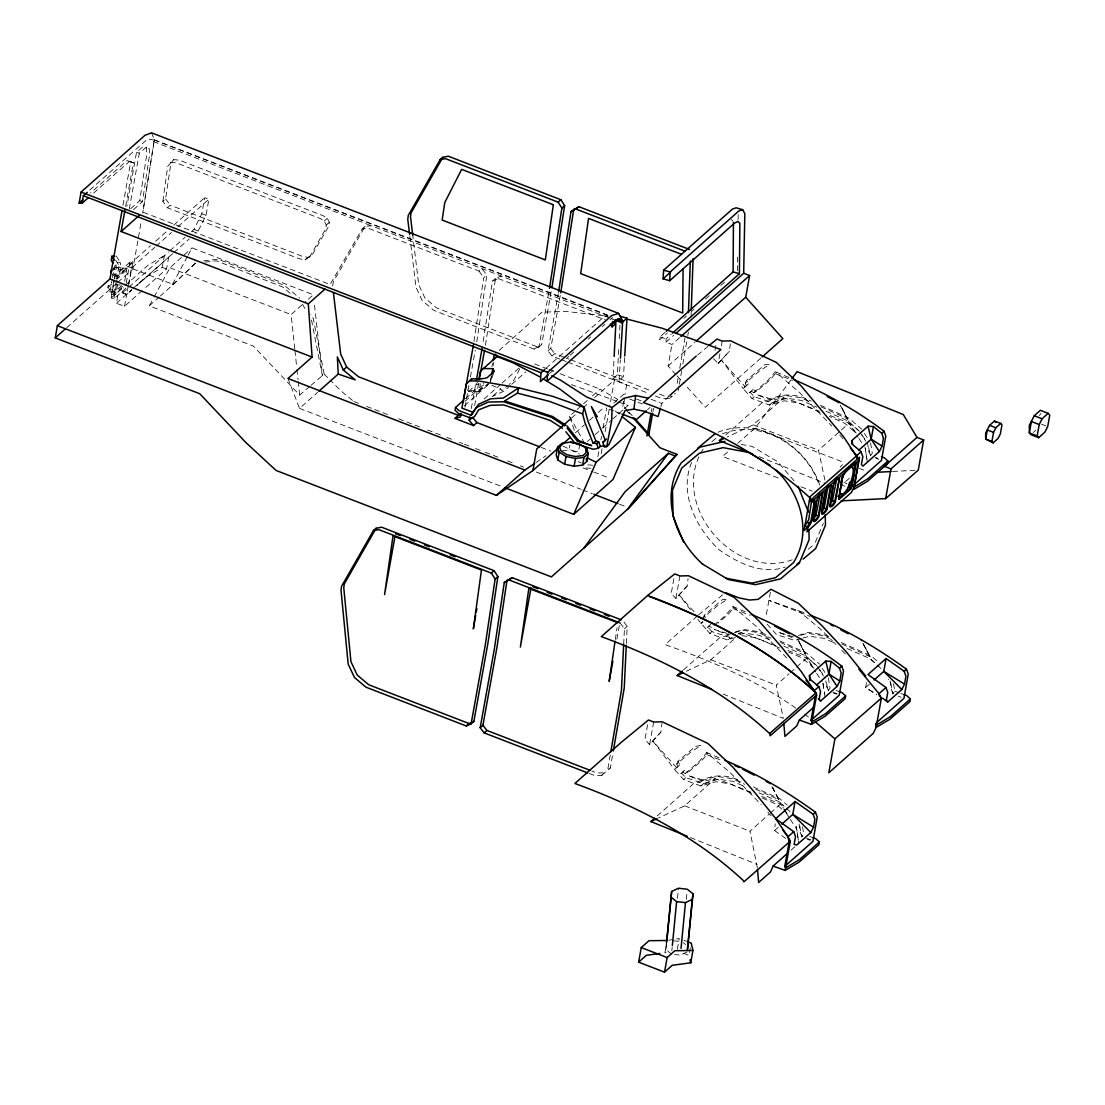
<?xml version="1.0" encoding="UTF-8"?>
<svg xmlns="http://www.w3.org/2000/svg" width="1105" height="1105" viewBox="0 0 1105 1105"><rect width="100%" height="100%" fill="white"/><g stroke="black" fill="none" stroke-linecap="round" stroke-linejoin="round"><path stroke-width="0.75" stroke-dasharray="5 3.75" d="M737.38 270.808L737.601 255.462M738.112 219.66L738.181 214.55M679.616 337.702L671.978 344.484L666.011 342.163L666.108 338.793L671.26 334.235M691.012 316.983L691.191 311.831M626.369 643.524L627.184 626.424L622.737 620.402M623.676 644.27L624.436 628.869L619.988 622.847M624.629 357.688L623.482 376.584L619.09 380.479L612.999 378.753L614.062 358.089M612.999 378.753L617.391 374.857L618.814 347.302M619.256 338.696L619.96 324.925M664.961 332.425L659.809 336.997L659.644 339.76L667.296 332.978M619.09 380.479L620.333 359.857M785.738 838.474L774.591 830.559L775.213 823.819M671.522 954.154L665.804 949.527L666.453 942.745M671.84 950.756L672.172 947.372M677.476 898.393L678.456 888.227M686.316 899.401L686.979 892.619M647.585 724.866L644.947 739.507L649.588 744.549L660.859 732.09L661.978 723.25M673.87 578.799L671.232 593.454L675.873 598.496L687.13 586.037L688.07 578.675M713.485 358.573L718.139 363.614L729.397 351.141L730.336 343.779M162.877 201.317L167.67 166.468L173.485 159.659L179.369 160.115L323.364 215.82L327.329 218.307L329.345 222.271L328.765 226.138L312.218 254.896L305.021 259.882L299.013 258.667L167.408 207.781L162.877 201.317L165.598 198.9L170.805 163.678L173.485 159.659M665.804 949.527L666.564 943.974L669.285 942.689M151.565 132.835L154.286 139.769L142.683 213.21M615.319 639.491L617.032 627.764M476.766 341.887L486.835 275.021L481.891 268.584L479.018 271.084L368.628 228.417L362.15 228.928L330.105 284.524L142.904 212.16L154.341 140.086L147.725 138.94L88.511 191.165M485.468 345.243L495.537 278.377L501.173 276.043L498.314 278.557L492.443 281.126L482.913 343.172M130.777 208.624L139.727 200.682L146.716 154.631L146.578 147.628L142.918 146.703L136.55 152.214L126.868 206.4M133.456 209.66L142.435 201.732L149.41 155.667L149.272 148.664L146.578 147.628M170.377 162.435L176.289 162.849L320.312 218.541L324.235 221.055L326.265 225.006L325.671 228.887L309.524 257.272M473.948 341.473L483.728 277.769L486.835 275.021M332.633 285.988L333.379 281.664L365.106 226.29L371.377 225.807L609.932 318.143M610.25 755.019L607.612 770.309L610.361 767.865L613.026 752.56M677.158 383.366L678.608 374.954M679.768 368.241L684.976 337.992M491.435 376.584L490.62 381.322L493.769 372.716M679.05 385.963L678.166 391.004L674.602 394.057M679.34 384.278L681.674 370.81M682.835 364.084L687.503 337.177M687.793 335.492L688.387 332.122M117.641 282.452L132.931 268.874L141.205 221.649M122.959 205.295L130.722 161.744L126.992 160.626L90.458 193.057M113.981 269.51L114.63 265.904L119.064 265.739L116.688 278.999M122.6 286.292L114.036 293.889L107.889 287.424L108.221 285.532L111.674 282.479M117.586 284.662L115.859 294.317L111.425 294.469L109.934 292.024L112.254 279.164M112.544 277.548L114.368 267.479L126.854 268.322L117.061 277.01L110.914 270.545L114.368 267.479M125.611 206.373L133.415 162.808L126.992 160.626M111.425 294.469L114.022 279.993M114.312 278.391L116.218 267.852L115.942 262.797L120.376 262.645L120.652 267.686L118.746 278.225M126.108 288.018L113.87 298.889L111.232 297.867L114.45 279.966M114.74 278.35L115.334 275.09L130.017 262.051L132.724 262.7L128.857 284.192M114.036 293.889L116.398 280.615M113.87 298.889L117.144 280.698M117.434 279.054L118.028 275.739L132.724 262.7M142.338 290.505L124.506 306.32L116.467 303.212L118.594 291.375L123.691 286.844M124.506 306.32L126.688 294.469L131.799 289.938L126.688 294.469L122.586 292.756L123.47 287.797M124.658 281.195L127.337 266.346L150.542 245.738M126.219 283.198L130.017 262.051M133.028 288.516L145.763 277.203L162.283 267.396L164.424 255.545L168.664 257.216L166.524 269.026L143.609 289.372M191.414 231.649L193.955 229.384L201.814 213.721L204.701 197.657L208.886 199.273L206 215.351L198.14 231L195.599 233.266M464.998 407.234L468.921 385.452M470.426 377.067L475.247 350.257M471.296 408.519L475.813 383.38M474.611 405.563L478.838 382.109M490.399 381.432L491.269 376.598M493.3 365.341L493.88 362.109M409.817 236.235L415.991 287.272L422.276 300.629L433.795 310.353L534.074 349.111L538.909 347.039L549.171 290.035M538.909 347.039L541.657 344.594L551.616 289.261M559.931 359.111L551.975 356.031L547.983 350.865L558.287 293.626M547.983 350.865L550.746 348.42L560.428 294.552M562.141 450.895L568.937 450.011L569.779 445.356M579.821 444.251L578.426 452L568.937 450.011M601.189 453.713L602.087 448.671M605.112 431.862L609.96 404.969M610.554 401.598L614.463 379.94L626.701 384.678L624.905 394.692M623.703 401.364L622.806 406.364L625.057 408.864M652.972 411.516L653.552 408.298M676.011 374.733L668.111 365.976L671.978 344.484M714.963 350.423L716.427 342.288M653.649 722.021L649.588 744.549L660.859 732.09M679.934 575.954L675.873 598.496L687.13 586.037M719.88 353.945L718.139 363.614L729.397 351.141M721.316 345.906L722.187 341.072M667.075 940.479L664.851 952.772L669.423 952.04M677.337 949.264L679.271 938.49L668.594 940.231M690.376 947.717L688.995 955.411L683.028 953.104M770.406 592.211L765.917 616.894M129.244 209.121L139.327 153.181L145.791 147.614L149.272 148.664M597.86 456.655L599.076 449.928M600.899 439.831L601.507 436.475M603.026 428.063L606.673 407.883M624.643 398.629L623.344 405.88L627.792 410.798M651.328 411.709L651.909 408.491M128.208 286.181L126.688 294.469L118.594 291.375M128.498 284.524L131.523 267.963L154.728 247.354M489.446 382.358L478.962 391.667L467.18 389.734L468.644 391.377L478.962 391.667L480.413 383.725M616.866 639.132L619.629 623.911M492.001 366.653L492.623 363.31M866.513 682.655L865.602 687.531L876.693 694.755M660.887 406.723L661.826 403.435L668.829 396.433M691.62 462.498C678.567 493.355 696.33 528.37 719.148 549.793C737.919 562.998 761.994 575.042 785.185 567.1M703.056 449.141C668.787 503.217 732.629 581.05 792.216 559.821M815.38 542.196L823.336 523.218M745.295 383.076L746.593 380.327L764.632 364.76L769.577 364.415L759.453 371.087L745.295 383.076L746.248 385.714L748.278 383.905L746.593 380.327M704.327 615.209L703.029 617.957L717.186 605.968L727.311 599.311L722.366 599.642L704.327 615.209L705.446 617.598M676.757 764.011L678.042 761.262L695.28 746.414L701.04 745.364L690.915 752.035L676.757 764.011L677.71 766.649L674.602 769.522L683.553 779.508L700.902 785.986L715.653 781.732L730.198 783.873L750.654 792.078M468.644 391.377L476.117 384.733L477.484 382.04M519.751 368.904L513.825 380.231L509.074 384.443M187.339 256.678L171.524 286.015L160.418 295.933M188.126 255.214L192.077 247.879L313.35 294.745L307.176 300.256M309.759 386.418L299.676 395.079L253.335 346.086L149.299 305.85L153.277 298.516M154.065 297.052L169.949 267.742L192.077 247.879M478.962 391.667L483.741 383.366M1039.349 415.66L1041.062 413.325M737.601 443.395L755.143 428.105L790.959 379.913M893.531 683.788L894.801 691.136L892.647 693.981L890.837 683.166L888.24 679.105M788.97 377.496L775.309 371.694L775.337 373.656L770.268 379.719L756.442 391.543L753.734 392.565L751.082 391.198L753.113 389.402L756.442 391.543M745.198 611.728L733.043 606.59L733.071 608.551L728.002 614.601L717.946 623.192M718.913 757.795L706.772 752.643L706.799 754.605L701.716 760.654L687.904 772.478L685.197 773.514L682.545 772.146L684.575 770.337L687.904 772.478M195.392 263.211L171.524 286.015L195.903 262.755M748.278 383.905L743.154 388.573L752.104 398.574L769.439 405.038L784.191 400.797L798.749 402.938L819.192 411.143M753.113 389.402L748.085 393.974L750.143 392.151L754.176 396.723L772.257 402.538L787.009 398.297L801.553 400.438L816.871 407.193M710.86 624.284L705.833 628.856L709.838 633.455L727.187 639.933L735.378 637.571M676.661 767.699L653.11 741.386L674.602 769.522L679.741 764.853L678.042 761.262M684.575 770.337L679.547 774.923L681.605 773.099L685.639 777.671L703.719 783.486L718.457 779.232L733.016 781.373L745.267 786.788M499.198 350.423L541.92 312.218L565.125 311.334L607.805 316.113M465.025 401.295L475.012 392.33L488.797 384.153M362.15 228.928L365.106 226.29M149.299 305.85L159.175 297.038M294.759 348.835L291.112 314.58L305.933 301.361M167.408 207.781L170.281 205.212L301.845 256.139L307.825 257.396L312.218 254.896M110.583 272.424L114.022 269.371L126.522 270.2L116.729 278.902L111.605 273.501M107.889 287.424L111.329 284.358L120.694 284.993M156.026 246.208L171.496 232.478M177.946 226.746L208.886 199.273M66.714 327.702L116.37 283.584M124.962 285.712L147.89 265.366L164.424 255.545M116.467 303.212L131.757 289.648M172.629 253.667L136.896 285.408L168.664 257.216M173.899 252.534L189.217 238.942M326.265 225.006L329.345 222.271M287.977 378.504L299.552 408.38L317.605 392.358M492.443 281.126L495.537 278.377M465.509 398.601L475.468 389.761L485.109 384.126M464.376 405.88L490.109 383.048M534.074 349.111L541.657 344.594M484.142 399.016L500.758 384.25M502.043 383.117L521.229 366.087M510.469 385.424L504.115 391.073L492.098 396.515M511.753 384.291L525.745 371.874M551.975 356.031L554.724 353.586L569.047 359.125M546.132 368.158L605.153 315.754L608.151 316.417M549.447 373.601L554.613 369.015M566.216 358.697L568.799 356.404M570.083 355.257L575.249 350.672M588.15 339.207L590.733 336.915M602.336 326.597L604.918 324.304M610.071 319.704L612.653 317.411M574.296 430.19L569.503 416.254L575.871 410.604M577.141 409.472L582.238 404.955M583.509 403.822L587.321 400.438M592.418 395.921L600.056 389.14L617.736 399.43M571.423 418.16L575.277 414.734M582.97 407.897L589.393 402.192M594.531 397.634L614.463 379.94M575.401 432.829L584.324 424.9M589.421 420.37L593.247 416.972M598.358 412.441L604.725 406.778M613.91 402.994L623.842 394.167M655.389 396.004L661.757 398.463L669.478 398.532L672.227 396.101L664.506 396.018L658.152 393.56M752.104 398.574L754.176 396.723M725.764 434.997L762.602 402.289L783.721 397.772L798.749 402.938L820.186 412.4M771 398.933L756.732 394.678L770.047 399.775C782.672 392.427 798.556 394.167 811.07 401.087M772.257 402.538L769.439 405.038L783.721 397.772L753.168 424.886L727.076 437.055M824.896 480.164L818.529 450.26L849.082 423.132L856.334 433.367L844.69 423.215L829.372 416.461M624.436 628.869L627.184 626.424M849.358 478.258L841.637 485.123L846.154 486.752M697.338 616.038L665.155 644.616C710.971 660.831 756.055 680.141 795.973 708.222M698.622 614.905L722.877 594.587M709.838 633.455L711.91 631.618L729.991 637.433L727.187 639.933L732.891 637.019M683.498 669.879L720.336 637.171L730.087 635.085M727.145 633.345L714.465 629.56L727.794 634.657L728.734 633.814M686.357 671.218L710.902 659.782L735.087 638.303M589.186 773.472L593.951 775.323L601.673 775.392L604.421 772.948L596.7 772.878L591.935 771.041M1033.299 432.469L1035.744 430.287M723.112 694.064L783.335 718.374L776.263 685.141L788.998 673.843M790.268 672.71L795.365 668.194M796.636 667.061L806.816 658.014L814.067 668.263L802.437 658.097L788.652 652.019M683.553 779.508L685.639 777.671M657.213 815.932L694.051 783.224L715.17 778.707L730.198 783.873L754.715 794.688M702.449 779.868L688.18 775.627L701.509 780.71C713.581 773.776 728.844 774.798 740.958 781.332M703.719 783.486L700.902 785.986L715.17 778.707L684.63 805.835L658.539 817.99M869.234 684.313L865.602 687.531L876.666 694.341M757.353 867.715L749.991 831.195L769.08 814.247M770.351 813.114L780.531 804.081L783.252 807.921M774.591 830.559L778.238 827.341M791.111 850.063L794.978 846.623M155.708 241.152L167.311 230.862M173.747 225.13L204.701 197.657M121.716 285.491L114.368 292.01L108.221 285.532M111.232 297.867L123.47 287.01M122.586 292.756L127.683 288.225M128.954 287.093L168.471 252.023M169.742 250.89L185.032 237.313M324.235 221.055L327.329 218.307M305.021 259.882L307.825 257.396M493.037 395.88L500.772 389.029L501.932 390.769L507.872 385.493M683.857 318.281L686.412 316.03M691.509 311.5L694.051 309.248M705.515 299.068L709.341 295.684M720.805 285.504L727.187 279.855M666.011 342.163L673.649 335.395M668.111 365.976L694.838 342.315M587.404 441.517L589.946 439.265M595.029 434.748L601.369 429.113M602.639 427.98L611.535 420.093M612.805 418.961L622.971 409.941M624.242 408.809L628.054 405.425L623.634 402.855M647.53 409.693L650.016 407.483M760.889 358.061L705.322 407.262L685.031 384.747M677.71 766.649L679.741 764.853M93.621 193.071L129.782 161.137M727.573 452.125L722.56 456.489L780.171 478.755M311.016 385.341L324.152 374.112L313.281 318.502L310.795 314.179M669.478 398.532L671.854 396.502M753.734 392.565L767.561 380.742L775.309 371.694L799.274 392.247L831.885 426.088M713.982 625.306L725.294 615.623L733.043 606.59L757.008 627.129L788.5 659.713M601.673 775.392L610.361 767.865M685.197 773.514L699.009 761.69L706.772 752.643L730.723 773.182L761.096 804.537M711.952 441.668L717.035 437.4M808.363 549.13L814.717 543.784M697.559 355.009L707.932 346.487M536.105 462.443L545.925 455.771M738.596 634.104L741.455 632.654L776.926 646.024M687.158 951.93L680.362 955.148L674.464 954.485M770.047 399.775L784.937 395.397L800.752 397.717L811.692 402.634M735.35 631.88L743.61 629.449L759.425 631.77L768.804 635.983M727.794 634.657L732.753 633.193M734.397 632.709L742.67 630.278L758.486 632.599L770.986 638.22M798.418 635.389L808.335 632.474L824.164 634.795L830.408 637.599M800.78 635.251L807.396 633.317L823.211 635.624L829.468 638.441M701.509 780.71L716.385 776.345L732.201 778.652L744.715 784.274M739.825 634.601L744.742 633.179L759.301 635.32L773.086 641.411M801.277 638.566L794.73 640.458L776.635 634.643L765.019 621.866M802.921 638.096L809.468 636.204L824.026 638.345L834.745 643.082M476.117 384.733L479.349 383.974M717.988 432.235C759.052 415.95 806.733 445.467 819.896 485.482M722.421 433.823C761.566 418.312 806.871 446.765 819.081 484.998M738.209 633.345L741.455 632.654M203.569 260.877L218.141 259.192L284.427 285.408L299.579 298.032M205.088 262.092L216.414 260.794L282.7 287.01L292.784 295.408M892.605 471.462L914.857 470.302M116.218 267.852L120.652 267.686M109.934 292.024L114.368 291.872L115.859 294.317M587.777 464.901L592.667 465.219M590.968 468.271L582.597 467.733L592.197 471.434M673.359 940.756L679.257 941.432M741.925 635.679L756.483 637.82L780.986 648.635M740.985 444.348L752.215 446.461L777.671 461.724L795.241 482.222M115.334 275.09L118.028 275.739M617.391 374.857L623.482 376.584M659.809 336.997L666.108 338.793M793.459 636.853L777.975 632.129L792.52 637.682M804.081 612.681L768.9 600.36L810.034 616.397M136.55 152.214L139.327 153.181M571.396 384.568L616.714 401.253M618.344 401.847L628.054 405.425M875.174 457.277L878.088 458.395M875.837 458.23L878.668 459.307M894.801 691.136L899.332 692.863M900.851 693.443L903.862 694.589M836.112 690.404L839.137 691.564M832.908 692.172L837.286 693.83M833.571 693.111L836.402 694.189M809.841 836.471L812.852 837.618M806.622 838.225L811.001 839.897M1041.435 424.182L1047.692 426.599M154.286 139.769L608.151 315.229M153.374 141.551L371.377 225.807M498.314 278.557L606.921 320.533M201.814 213.721L206 215.351M755.143 428.105L844.745 462.746M859.151 468.313L865.547 470.785M536.837 346.666L436.613 307.936L425.024 298.184L418.754 284.828L412.773 235.503M570.636 359.733L651.784 391.101M561.52 359.719L566.285 361.57M567.887 362.178L649.036 393.546M651.19 399.333L661.826 403.435M193.955 229.384L198.14 231M844.096 482.526L847.024 483.659M534.654 363.959L547.417 368.877M549.019 369.484L553.798 371.321M560.18 373.78L600.056 389.14M800.973 486.808L812.175 491.131M169.949 267.742L291.112 314.58M162.283 267.396L166.524 269.026M127.337 266.346L131.523 267.963M132.931 268.874L173.25 284.468M541.146 447.401L550.801 451.13M578.122 461.697L581.327 462.926M593.799 472.056L609.794 478.244M353.835 401.502L358.642 403.366M366.653 406.46L373.062 408.933M374.664 409.554L390.687 415.742M398.684 418.836L419.513 426.889M427.524 429.983L440.343 434.942M446.738 437.414L451.544 439.279M459.556 442.373L462.76 443.602M464.362 444.224L469.155 446.075M475.551 448.547L483.548 451.641M485.15 452.263L501.145 458.437M507.54 460.909L512.333 462.774M520.331 465.854L523.535 467.097M536.326 472.042L581.106 489.349M582.708 489.971L592.294 493.673M619.491 504.184L625.886 506.656M299.552 408.38L503.286 487.125M898.296 696.164L901.128 697.255M807.285 839.192L810.117 840.283M683.746 940.231L686.73 941.377M154.341 140.086L611.051 316.804M611.535 318.765L615.305 320.215M753.168 424.886L818.529 450.26M139.727 200.682L142.435 201.732M636.577 399.098L642.944 401.571M629.684 399.043L642.419 403.974M609.283 409.126L620.416 413.45M710.902 659.782L776.263 685.141M684.63 805.835L749.991 831.195M130.722 161.744L133.415 162.808M775.337 373.656L792.465 380.424M733.071 608.551L750.198 615.305M706.799 754.605L722.366 760.751M830.2 415.563L849.082 423.132L858.06 437.11M787.934 650.444L806.816 658.014L815.794 671.992M761.663 796.498L780.531 804.081L785.02 811.07M759.024 456.627L825.601 483.493M690.487 837.562L757.063 864.428M491.794 385.369L500.772 389.029M826.07 411.253L847.507 420.715L859.138 430.881M846.996 648.497L869.967 658.635L879.028 666.536M783.804 646.135L805.241 655.596L816.885 665.763M759.052 792.865L778.97 801.664L784.136 806.18M762.367 798.072L776.152 804.164L785.199 812.064M820.449 405.314L848.571 417.952L861.831 429.279M821.07 406.847L847.632 418.795L840.587 405.632M841.347 642.516L871.044 655.873L878.268 662.047M841.969 644.063L870.105 656.702L863.046 643.552M779.743 640.9L806.319 652.834L819.565 664.174M780.365 642.433L805.365 653.677L797.534 639.063L806.581 656.702L816.236 665.5M753.472 786.953L780.033 798.901L787.257 805.075M755.654 789.191L779.094 799.73L772.823 788.045M562.873 446.019L579.503 454.114M708.83 626.079L711.482 627.46M882.191 697.738L886.334 700.294M882.246 698.36L885.022 700.156M804.343 714.079L809.924 717.988M683.346 942.689L685.639 944.54M615.319 411.046L620.679 415.397M352.509 400.424L341.901 391.75L330.064 379.996M797.7 610.071L821.733 630.154L832.369 640.845M840.532 405.659L848.847 421.82L858.488 430.619M862.991 643.566L871.306 659.74L876.141 664.133M877.342 665.238L880.961 668.525M771.981 786.594L780.296 802.769L785.13 807.161M786.332 808.252L791.152 812.658M731.248 219.508L733.237 221.373M324.152 374.112L328.889 378.822M833.557 642.033L835.919 644.408M841.83 650.348L845.38 653.911M628.897 412.027L632.226 415.701M677.144 375.99L683.898 383.49M626.176 410.121L629.546 413.892M693.968 611.618L679.395 595.333L690.653 610.071M839.731 434.969L843.101 438.768M767.823 812.147L771.193 815.946M711.91 631.618L707.877 627.032L705.833 628.856L697.821 619.435M550.746 348.42L554.724 353.586M165.598 198.9L170.281 205.212M784.163 809.192L787.782 814.316M479.018 271.084L483.728 277.769M861.955 434.942L867.591 443.064L868.931 451.904L870.795 455.605M819.689 669.823L825.325 677.945M858.958 438.505L863.447 445.495M816.692 673.387L822.079 681.785M785.917 812.465L789.523 818.059M790.42 819.454L796.705 829.233L798.363 840.09M864.442 433.381L869.676 441.572M859.704 431.71L865.768 441.199M822.175 668.263L827.424 676.453M817.438 666.591L823.501 676.08M116.37 256.084L120.376 262.645M115.652 260.117L119.064 265.739M302.439 304.207L306.582 311.43M569.503 416.254L584.048 442.332M893.254 693.526L891.404 689.824L890.05 680.97M828.529 690.501L826.678 686.785L825.767 680.901M802.258 836.554L800.393 832.852L799.039 823.998M863.668 644.326L871.306 659.74M772.657 787.354L780.296 802.769M841.969 407.925L848.847 421.82M798.943 641.273L806.581 656.702M311.541 320.091L322.356 375.603L314.29 303.171M870.56 442.925L872.328 453.216L870.188 456.061L868.364 445.26M828.294 677.821L830.076 688.111L827.921 690.957L826.112 680.141M802.52 826.816L803.791 834.164L801.636 837.01L799.827 826.195M796.705 829.233L796.235 826.499L798.846 843.198M825.117 697.145L822.963 683.387M865.243 448.299L867.384 462.263L864.994 447.028M822.976 683.18L824.648 694.037M294.938 350.547L296.762 367.675M296.941 369.388L298.032 379.664M298.212 381.377L299.676 395.079M840.256 467.111A14.766 4.655 -68.9 0 1 842.576 464.722M702.96 621.549L700.888 623.455L702.946 621.632M745.198 386.75L743.154 388.573L721.662 360.451L745.198 386.75"/><path stroke-width="1.5" d="M683.07 268.612L682.697 313.033L580.705 273.612L588.551 218.403L681.578 254.33M666.246 331.293L733.112 271.913L733.43 222.657M676.205 333.13L743.679 273.253L744.825 213.638L742.643 209.674L736.123 207.795L732.408 209.094L663.635 270.145L663.069 278.805L669.685 280.725L734.424 223.238L737.85 221.428L739.853 223.293L739.411 273.709L672.544 333.088M648.165 398.159L635.651 395.507L623.98 398.242L612.004 407.565L611.714 420.411L606.7 446.641L604.449 447.083L602.736 442.387L606.479 438.989M691.26 310.118L693.097 258.611M688.429 312.618L690.349 261.056M626.286 645.223L624.256 687.959L613.316 750.861M669.685 280.725L670.1 272.01L738.858 210.958L742.643 209.674M623.676 644.27L621.424 690.473L610.844 751.621M614.145 356.376L616.01 320.215L622.626 322.066L627.018 318.171L620.402 316.32M88.455 197.629L81.991 203.334L79.132 203.127L81.079 192.049L144.962 135.321L151.565 132.835L618.62 313.392L622.64 320.837L621.853 322.757L615.305 320.215L614.808 324.442L612.087 326.859L612.377 322.135M620.444 358.144L622.626 322.066M624.726 355.962L627.018 318.171M544.848 369.305L540.994 372.716L540.428 381.626L548.163 374.747M618.62 313.392L611.548 315.643L547.666 372.357L547.072 381.239L615.941 320.091L619.725 318.806L621.853 322.757M666.453 942.745L671.66 891.445L678.456 888.227L687.31 889.235L693.028 893.862L687.545 949.167M667.061 938.891L671.66 891.445M672.337 945.673L676.619 901.625L670.901 896.998M681.025 948.38L685.473 902.619L692.269 899.401L693.028 893.862M687.324 950.245L692.269 899.401M606.7 446.641L608.786 444.776L625.154 410.466L633.911 409.154L635.651 395.507M838.806 498.783L843.046 474.86M852.342 467.664L852.77 464.556M856.292 463.133L852.066 487.015M615.071 641.176L609.173 681.398L612.874 661.108M497.885 576.603L495.123 579.048L485.136 645.914L471.103 723.886L466.269 725.971L365.99 687.2L354.456 677.489L348.186 664.119L341.017 590.208L341.556 586.313L373.476 530.497L376.101 528.273L381.584 527.196L494.128 570.705L497.885 576.603L487.885 643.469L473.852 721.441L471.103 723.886M621.134 619.795L512.209 577.694L504.267 582.584L494.267 649.45L480.178 727.725L484.17 732.891L587.584 772.865M409.61 234.536L407.759 219.232L408.311 215.337L440.232 159.521L442.843 157.297L448.326 156.219L560.884 199.729L564.627 205.627L561.879 208.071L549.475 288.35M507.015 580.139L497.015 647.005L482.926 725.281L480.178 727.725M564.627 205.627L551.92 287.59M689.492 249.426L578.951 206.718L571.009 211.607L558.591 291.941M573.757 209.163L560.732 292.866M632.93 417.649L659.934 447.746L677.061 454.404L629.077 507.899L551.381 576.893L276.057 470.44L246.042 442.691L199.729 393.725L55.25 337.881L57.35 325.671L109.961 278.93L122.075 210.323M813.529 827.148L814.896 819.192L813.142 814.274L795.061 801.526L775.669 818.75L793.749 831.651L795.517 836.554L794.108 844.413L796.788 844.994L810.808 832.535L813.529 827.148L792.782 814.413L795.061 801.526M818.308 698.719L820.601 701.04L837.093 686.398L839.814 681.012L841.181 673.042L839.427 668.124L831.167 661.439L825.78 661.08L809.426 675.611L809.716 680.611M851.693 440.729L852.894 444.79L861.044 451.738L862.825 456.641L861.403 464.487L862.853 466.158L879.345 451.517L882.08 446.116L883.448 438.16L881.693 433.243L873.433 426.544L868.047 426.199L851.693 440.729L851.872 444.058M904.539 684.119L905.907 676.163L904.152 671.246L886.072 658.497L868.019 674.533L885.975 687.531L887.757 692.434L886.334 700.294L887.785 701.965L901.818 689.506L904.539 684.119L883.793 671.384L886.072 658.497M491.711 374.996L492.816 368.669L483.438 368.518L480.261 371.501L478.838 379.36M475.702 615.333L473.354 628.897L481.449 570.042L393.021 535.884L384.554 594.573L394.886 537.071M476.296 611.935L476.877 608.537M790.324 841.154L743.872 881.859L743.182 880.395C695.225 835.891 635.872 805.877 574.89 783.473L621.231 742.339L648.469 719.977L653.649 722.021L662.157 721.786L707.863 743.43L732.574 766.856L755.268 793.114L774.992 817.645L788.003 836.747L790.324 841.154L785.158 870.422L773.099 866.058L770.572 871.9L758.665 882.453L757.491 869.345M816.595 695.086L770.157 735.806L769.605 733.54C721.648 689.05 662.296 659.036 601.313 636.632L647.654 595.498C708.54 618.344 768.113 648.152 816.043 692.835L816.595 695.086L811.429 724.369L799.371 720.004L796.843 725.847L784.951 736.4L783.777 723.292M881.403 456.669L884.428 457.829L887.881 461.034L887.384 463.824L867.494 481.297L853.695 489.474L858.861 460.205L858.171 458.741L843.543 436.696L801.125 385.907L776.414 362.481L730.709 340.837L722.187 341.072L717.007 339.028L709.23 345.423M858.834 669.119L879.014 693.719L881.334 698.125L876.168 727.394L873.24 733.389L828.833 772.768L834.883 738.831L815.366 721.938M812.424 501.38L813.031 497.913L859.483 457.208L854.317 486.476L851.403 492.471L806.982 531.85L807.741 527.624L805.034 525.8L808.708 519.612L811.788 499.778L809.468 500.993L811.761 501.891L814.868 500.095C812.948 508.922 814.744 520.731 807.741 527.624M816.415 500.662L813.335 520.496A10.719 3.398 -69 0 0 818.266 516.118L822.3 493.382A11.009 3.495 -69 0 0 817.369 497.747M820.09 494.474L815.96 515.234A10.719 3.398 -69 0 1 814.523 517.389M821.485 511.201L825.615 490.44M832.894 486.034L829.814 505.869A10.719 3.398 -69 0 0 834.745 501.504L838.861 480.744L838.778 478.769L836.471 477.871M836.554 479.86L832.438 500.606A10.719 3.398 -69 0 1 831.001 502.775M816.498 685.1L828.93 674.064L831.167 661.439M858.765 450.205L871.196 439.182L873.433 426.544M81.991 203.334L83.358 195.709L87.226 192.311M114.892 256.139L111.937 256.236L111.218 260.283L112.917 263.087M110.583 272.424L110.914 270.545M324.981 289.082L308.309 303.875L121.108 231.511L125.003 209.729M463.009 400.811L455.536 407.455L455.039 410.245L458.492 413.45L471.628 418.464L474.487 416.585L478.631 409.858L490.081 405.369L503.618 404.941L550.414 420.508L562.459 428.298M461.075 413.532L460.481 416.875L454.97 418.394L473.534 425.577L476.863 422.552L539.544 446.779M463.188 401.806L473.437 344.829M473.534 425.577L469.183 420.245L469.777 416.889M476.421 380.037L482.139 348.199M479.432 378.753L484.556 350.271M57.35 325.671L496.407 495.372L532.859 470.592L536.754 448.934L570.139 419.292M531.022 587.874L520.372 647.074L528.839 588.385L617.764 622.737M557.583 447.152L556.188 454.901L557.79 459.915L564.627 464.238L574.117 466.227L582.611 465.122L586.879 461.338L588.274 453.589L586.672 448.575L579.255 443.865L570.815 442.097L561.837 443.367L557.583 447.152L559.171 452.166L557.79 459.915M564.627 464.238L566.022 456.489L559.171 452.166M574.117 466.227L575.512 458.478L584.006 457.373L588.274 453.589M582.611 465.122L584.006 457.373M586.106 451.683L586.672 448.575M651.038 413.325L646.95 435.867L648.911 434.127L652.682 413.132M696.109 341.183L745.723 297.231L749.618 275.546L743.679 273.253M688.222 941.957L691.205 943.104L692.946 950.48L690.736 962.773L672.241 965.314L664.519 972.165L638.635 962.165L641.259 947.565L648.994 940.7L667.075 940.479M664.519 972.165L667.144 957.565L674.865 950.714L692.946 950.48M812.852 837.618L815.877 838.764L819.344 841.982L799.412 859.676L785.586 867.964L784.757 866.403L789.094 842.259L788.003 836.747L782.837 830.214M839.137 691.564L842.162 692.711L845.615 695.915L825.684 713.609L811.871 721.91L811.029 720.308L815.38 696.15M819.344 841.982L818.833 844.773L798.943 862.245L785.158 870.422M845.615 695.915L845.118 698.719L825.228 716.192L811.429 724.369M791.981 378.545L797.092 371.653L903.282 414.527L916.998 437.4L923.656 439.97L918.283 470.122L885.63 498.604L841.195 500.855M875.768 723.374L876.168 727.394L889.953 719.217L909.843 701.744L910.34 698.954L906.887 695.736L903.862 694.589M993.133 442.856L991.917 441.489L993.561 432.373L995.84 427.773L1000.729 423.436L1001.973 424.9L1000.329 434.03L998.008 438.519L993.133 442.856L985.674 439.072L985.646 433.05L989.597 425.356L994.472 421.019L1000.729 423.436M1038.686 437.663L1037.167 435.95L1039.225 424.541L1042.07 418.781L1048.189 413.353L1049.75 415.19L1047.692 426.599L1044.791 432.235L1038.686 437.663L1030.855 434.638L1029.349 432.925L1029.308 425.37L1034.252 415.756L1040.371 410.328L1048.189 413.353M885.63 498.604L891.031 468.879L923.656 439.97M493.231 359.968L494.156 354.954L495.247 354.18L496.96 356.514L512.402 362.495L540.276 377.067M854.98 463.327L853.792 474.736L850.629 487.885L848.322 487.001L849.69 482.236M565.663 425.038L552.445 416.474L504.571 400.922L517.471 393.159L518.687 387.827L551.92 396.115L584.2 407.386L587.901 420.867L595.94 441.144L598.703 441.862L600.388 446.392L598.344 448.216L593.288 449.279L576.838 444.044M598.703 441.862L596.686 443.671L593.067 443.133L585.015 422.856L582.639 413.919L584.2 407.386L559.834 389.071L543.066 378.78M660.417 408.367L658.055 416.571L644.395 411.281L633.911 409.154M807.341 526.698L811.001 520.496L814.164 502.651L814.081 500.676L811.788 499.778M822.755 510.082A10.719 3.398 -69 0 0 824.206 507.927L828.239 485.178M821.581 513.176A10.719 3.398 -69 0 0 826.499 508.811L830.532 486.076A11.009 3.495 -69 0 0 827.051 488.313M504.888 487.747L573.702 514.35L596.134 462.221L635.403 427.359L622.005 416.474M635.403 427.359L612.985 479.473L573.702 514.35M442.843 157.297L411.06 212.906L410.521 216.787L412.773 235.503M376.101 528.273L344.304 583.882L343.766 587.763L350.948 661.674L357.219 675.045L368.808 684.796L469.017 723.526L473.852 721.441M474.114 411.074L478.451 404.333L490.551 398.808L503.327 398.049L518.687 387.827L478.962 381.032L469.528 380.852L471.849 378.808L481.283 378.96L486.932 377.841L494.294 371.28L492.816 368.669M455.536 407.455L459.003 410.659L471.089 415.273L476.103 407.607L488.286 402.04L503.618 401.764L551.505 417.317L564.724 425.881M584.117 547.818L625.154 491.656L668.345 453.312L675.224 456.047L677.061 454.404M668.345 453.312L627.419 509.377L675.224 456.047M471.089 415.273L473.244 412.427L461.918 408.077L466.351 383.863L471.849 378.808M669.989 395.259L720.93 349.539L661.923 328.157L627.792 319.304M849.966 467.305L842.756 474.998L839.04 498.162L850.629 487.885M494.46 358.89L496.96 356.514L483.438 368.518M851.375 488.507L839.109 499.391M454.97 418.394L458.313 415.342L461.061 414.637M857.093 458.52L856.555 455.757L861.044 451.738M811.761 501.891L814.081 500.676M809.426 675.611L810.642 679.672L818.791 686.619L814.288 690.653L806.015 680.183M79.132 203.127L82.903 199.77M121.108 231.511L139.05 215.586M55.25 337.881L65.444 328.834M308.309 303.875L312.093 357.067L287.977 378.504L524.875 470.067L534.696 463.396M318.889 391.211L338.24 374.043L337.343 356.887L343.296 369.968L355.216 379.844L338.24 374.043M440.232 159.521L445.577 158.664L558.135 202.16L560.884 199.729M663.069 278.805L670.68 272.037M496.407 495.372L524.875 470.067M680.887 336.569L749.618 275.546M563.26 443.077L559.462 446.448L560.884 450.909L566.989 454.749L575.415 456.517L582.97 455.536L586.769 452.166L585.346 447.705M532.859 470.592L561.368 445.274M562.638 444.155L570.291 437.359M577.514 441.282L578.454 440.453L591.755 445.66L577.514 441.282L567.086 428.049M373.476 530.497L378.822 529.64L491.38 573.136L494.128 570.705M752.685 454.058L719.41 440.633L723.223 437.249M466.269 725.971L469.017 723.526M484.17 732.891L486.918 730.446L590.346 770.42M712.021 689.589L677.144 675.514L682.227 670.997M687.324 836.292L650.859 821.567L654.671 818.183M799.371 720.004L813.529 707.435M811.029 720.308L839.22 695.28L843.516 671.011L841.761 666.094C814.123 645.044 783.141 628.096 751.262 614.311M874.096 680.003L883.793 671.384L901.818 689.506M904.152 671.246L906.487 669.174C876.693 647.668 844.828 628.552 810.476 615.292M885.975 687.531L879.014 693.719L879.566 696.468M876.983 722.297L903.945 698.346L908.241 674.091L906.487 669.174M910.34 698.954L890.423 716.648L876.61 724.935M781.87 824.109L792.782 814.413L810.808 832.535M638.635 962.165L646.37 955.314L659.809 953.463M813.142 814.274L815.476 812.203C787.299 791.774 757.146 773.776 724.99 760.364M788.003 836.747L793.749 831.651M773.099 866.058L787.257 853.488M784.757 866.403L812.948 841.375L817.23 817.12L815.476 812.203M343.296 369.968L346.625 367.026L340.671 354.014L333.434 292.797M469.183 420.245L472.498 417.289L476.863 422.552M646.287 410.784L636.342 419.624L622.018 414.071M762.174 356.929L782.851 338.613L745.723 297.231M853.295 485.427L881.486 460.398L885.782 436.13L884.028 431.212C856.389 410.162 825.407 393.214 793.528 379.416M807.852 527.223L804.039 530.593L810.089 496.656L856.541 455.951M887.881 461.034L867.95 478.727L854.137 487.029M916.998 437.4L884.387 466.31L891.031 468.879M858.861 460.205L812.41 500.924L811.719 499.446C763.776 454.956 704.424 424.928 643.442 402.538L696.26 356.072M769.605 733.54L816.043 692.835L814.772 691.744C767.547 648.262 709.23 618.993 649.547 596.603M834.883 738.831L881.334 698.125M881.693 433.243L884.028 431.212M839.427 668.124L841.761 666.094M571.009 211.607L578.951 206.718M504.267 582.584L512.209 577.694M697.504 448.437L715.073 433.671M796.829 564.393L799.343 562.279M803.1 559.116L815.656 548.577L825.476 525.137L825.228 514.833M837.88 496.338L841.319 493.534M849.303 467.857L855.988 462.525M602.736 442.387L605.416 440.494L591.382 406.571L597.349 416.861M593.067 443.133L595.94 441.144M719.41 440.633L724.01 438.478M677.144 675.514L683.277 672.655M650.859 821.567L657.005 818.708M724.935 441.337L699.99 447.124L681.177 462.94C659.837 496.421 674.975 539.627 702.821 564.296M600.388 446.392L604.974 445.55M877.204 472.277L890.892 471.559M676.619 901.625L685.473 902.619M726.247 578.288L752.035 583.122L775.613 577.653L793.404 562.707C812.7 532.306 800.531 492.36 775.144 469.473M570.332 442.262L579.821 444.251M566.022 456.489L575.512 458.478M517.471 393.159L549.862 401.516L582.639 413.919M733.112 271.913L739.411 273.709M663.635 270.145L670.1 272.01M576.175 209.135L685.128 251.249M1034.252 415.756L1042.07 418.781M1039.225 424.541L1031.393 421.516L1029.349 432.925L1037.167 435.95M989.597 425.356L995.84 427.773M993.561 432.373L987.304 429.955L985.674 439.072L991.917 441.489M617.806 318.958L622.64 320.837M848.971 485.578L851.278 486.476M81.079 192.049L547.666 372.357M540.994 372.716L83.358 195.709M832.438 500.606L834.745 501.504M824.206 507.927L826.499 508.811M815.96 515.234L818.266 516.118M807.755 522.527L810.048 523.411M109.961 278.93L312.093 357.067M458.313 415.342L358.559 376.777L346.625 367.026M593.896 494.294L617.888 503.562M725.405 592.625L739.065 597.902L749.549 600.029L758.196 599.352L770.931 589.269L798.363 603.275L821.858 625.623L846.016 651.536L865.74 676.067M395.493 533.687L400.328 535.552M409.969 539.281L414.789 541.132M424.444 544.862L429.265 546.726M450.163 554.807L454.984 556.658M532.914 586.796L537.679 588.634M547.196 592.321L551.961 594.159M561.492 597.846L566.257 599.684M575.788 603.358L580.553 605.195M590.084 608.883L594.835 610.72M604.366 614.394L609.131 616.245M509.419 580.111L619.988 622.847M641.259 947.565L667.144 957.565M734.811 765.668L739.48 767.519M612.004 407.565L586.631 396.999L560.705 380.258L551.865 375.672M587.059 457.802L596.134 462.221M827.217 396.571L839.013 402.717L838.902 401.75M830.49 624.491L833.446 626.024M840.822 629.864L848.198 633.718M774.619 626.065L789.371 633.759M742.436 769.052L754.245 775.199M766.041 781.346L770.475 783.652L770.365 782.741M770.116 465.219L748.886 452.498L723.112 447.649L699.534 453.119L681.744 468.064L672.448 490.219L673.083 516.201L683.525 542.058M702.2 563.868L728.278 579.559L755.544 584.683L780.503 578.896L799.316 563.08L809.136 539.641L808.888 529.336M868.047 426.199L871.196 439.182L882.08 446.116M825.78 661.08L828.93 674.064L839.814 681.012M885.022 700.156L887.785 701.965M634.45 418.16L648.911 434.127M820.601 701.04L819.136 699.382L820.559 691.523L818.791 686.619M994.472 421.019L995.716 422.497M565.87 431.765L575.194 443.519M850.339 447.912L856.555 455.757M566.989 425.895L578.454 440.453M482.926 725.281L486.918 730.446M647.654 595.498L674.741 573.923L679.934 575.954L688.443 575.733L734.148 597.377L758.859 620.803L781.539 647.047L801.277 671.578L814.772 691.744M871.196 439.182L879.345 451.517M828.93 674.064L837.093 686.398M558.135 202.16L561.879 208.071M491.38 573.136L495.123 579.048M610.305 324L612.087 326.859M111.937 256.236L114.34 260.172M613.165 321.61L614.808 324.442M798.045 486.31L808.473 512.154M596.686 443.671L598.344 448.216M586.078 458.837L586.879 461.338M690.031 959.831L690.736 962.773M861.375 639.712L861.486 640.624M833.847 483.134A11.009 3.481 -69 0 1 838.778 478.769M840.684 482.664A14.766 4.655 -68.9 0 1 851.941 466.724A14.766 4.655 -68.9 0 1 848.226 487.402A14.766 4.655 -68.9 0 1 839.51 489.197M553.356 204.757L545.304 259.924L442.166 220.061L444.776 202.533L461.655 169.355L553.356 204.757M816.871 500.496L813.611 521.491A11.34 3.591 -69 0 0 818.819 516.864L823.087 492.802A11.644 3.688 -69 0 0 817.88 497.43L816.871 500.496M825.104 493.189L821.858 514.17A11.34 3.591 -69 0 0 827.065 509.557L831.333 485.496A11.644 3.688 -69 0 0 826.126 490.109L825.104 493.189M833.35 485.882L830.09 506.863A11.34 3.591 -69 0 0 835.297 502.236L839.565 478.189A11.644 3.688 -69 0 0 834.358 482.802L833.35 485.882"/></g></svg>
